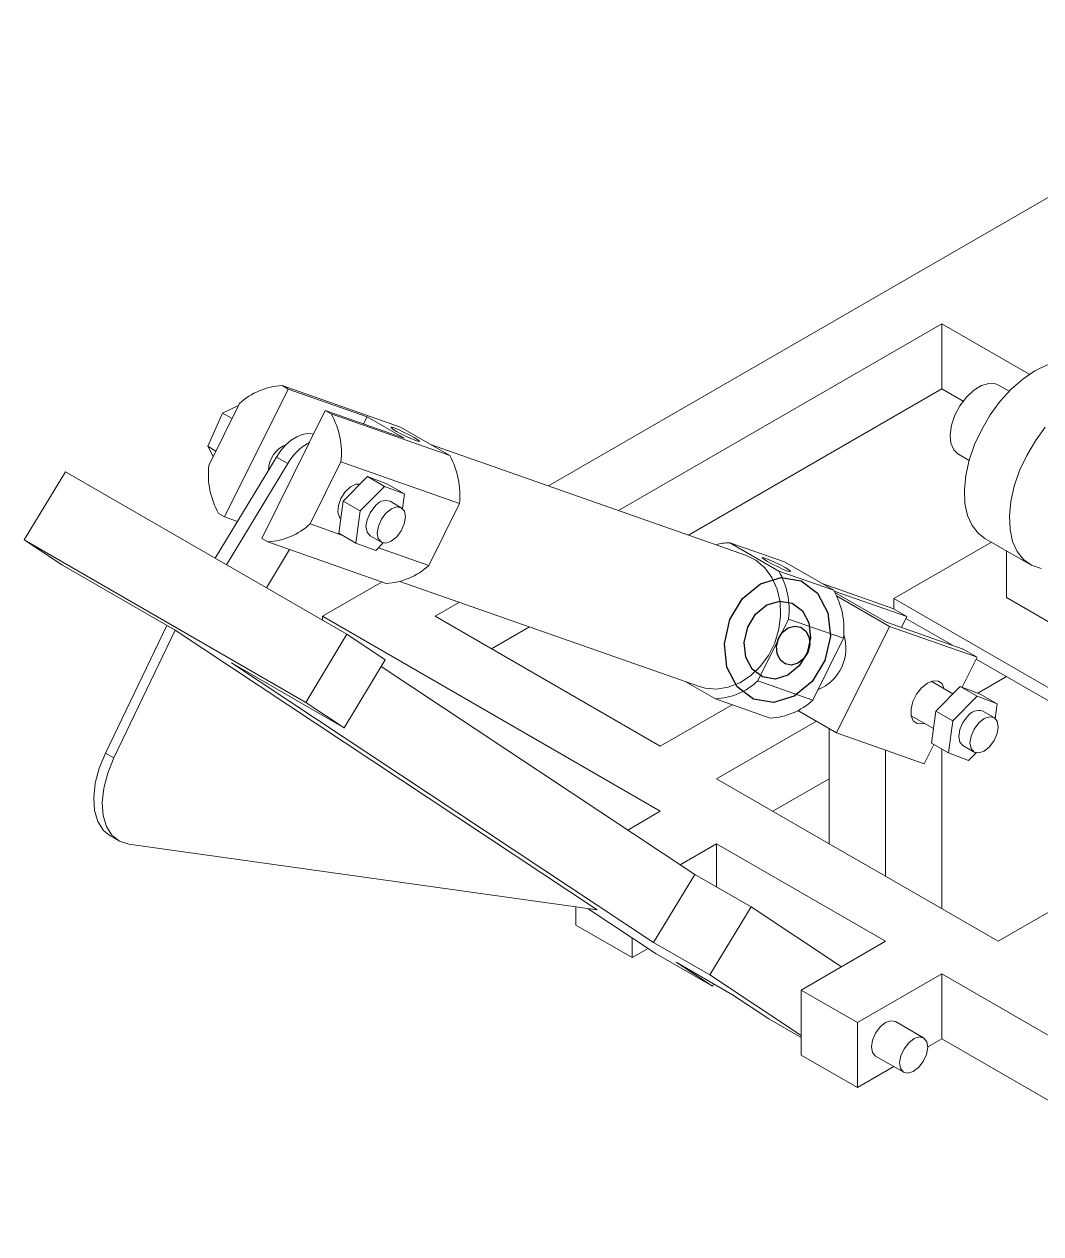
# Model space of a CAD drawing. Header units: millimetres. Extents: x 174 to 988, y 116 to 750.
# Drawn here: x 671.1 to 734.9, y 116.2 to 192.2 of the extents above; entities that cross this region are included whole.
import ezdxf

# ---------------------------------------------------------------- set-up
doc = ezdxf.new("R2010")
doc.units = ezdxf.units.MM

msp = doc.modelspace()

# ---------------------------------------------------------------- linework, layer by layer
at = {"color": 7, "linetype": 'Continuous', "lineweight": 15}
for p, q in [((703.985, 163.204), (754.21, 192.198)), ((708.383, 161.66), (728.683, 173.379)), ((728.683, 173.379), (734.175, 170.209)), ((728.683, 173.379), (728.683, 169.297)), ((687.261, 169.5), (687.636, 169.284)), ((694.701, 166.888), (687.261, 169.5)), ((732.906, 169.142), (732.233, 169.531)), ((683.648, 161.254), (687.636, 169.284)), ((687.636, 169.284), (692.596, 167.543)), ((712.781, 160.116), (728.683, 169.297)), ((728.683, 169.297), (730.019, 168.526)), ((682.661, 164.488), (684.592, 168.377)), ((683.528, 167.773), (684.53, 168.252)), ((685.982, 159.907), (689.969, 167.937)), ((689.969, 167.937), (690.343, 167.72)), ((694.929, 166.196), (689.969, 167.937)), ((682.592, 165.687), (683.528, 167.773)), ((683.528, 167.773), (684.122, 167.43)), ((697.783, 165.109), (690.343, 167.72)), ((692.372, 167.093), (692.596, 167.543)), ((692.596, 167.543), (694.929, 166.196)), ((694.701, 166.888), (697.783, 165.109)), ((682.592, 165.687), (683.109, 165.389)), ((682.935, 165.039), (682.592, 165.687)), ((716.365, 158.859), (696.586, 165.8)), ((686.913, 165.012), (683.065, 158.654)), ((687.62, 164.604), (686.913, 165.012)), ((729.726, 165.187), (730.399, 164.799)), ((687.62, 164.604), (683.773, 158.246)), ((690.956, 164.703), (689.025, 160.814)), ((698.396, 162.092), (690.956, 164.703)), ((673.655, 164.087), (671.068, 159.811)), ((691.333, 153.882), (673.655, 164.087)), ((692.621, 163.786), (691.091, 162.243)), ((692.621, 163.786), (693.682, 163.173)), ((693.881, 163.313), (692.621, 163.786)), ((693.682, 163.173), (692.152, 161.631)), ((694.942, 162.701), (693.682, 163.173)), ((693.881, 163.313), (694.942, 162.701)), ((694.818, 161.778), (694.942, 162.701)), ((691.091, 162.243), (690.821, 160.227)), ((691.091, 162.243), (692.152, 161.631)), ((694.744, 161.832), (694.037, 162.24)), ((698.396, 162.092), (696.465, 158.203)), ((683.648, 161.254), (683.274, 161.47)), ((683.648, 161.254), (684.465, 160.968)), ((692.152, 161.631), (691.882, 159.615)), ((691.014, 160.116), (689.025, 160.814)), ((688.745, 149.606), (671.068, 159.811)), ((671.068, 159.811), (673.477, 158.214)), ((686.356, 159.691), (685.982, 159.907)), ((693.796, 157.08), (686.356, 159.691)), ((690.821, 160.227), (691.882, 159.615)), ((691.882, 159.615), (693.142, 159.142)), ((692.787, 160.075), (693.494, 159.667)), ((693.142, 159.142), (693.616, 159.62)), ((715.368, 159.635), (718.45, 157.856)), ((718.813, 158.426), (715.368, 159.635)), ((731.801, 159.668), (725.676, 156.132)), ((731.39, 159.905), (734.219, 158.272)), ((687.731, 159.209), (686.274, 156.802)), ((696.465, 158.203), (693.309, 159.311)), ((732.747, 156.2), (732.747, 159.122)), ((680.548, 154.132), (673.477, 158.214)), ((718.813, 158.426), (721.895, 156.647)), ((721.895, 156.647), (718.45, 157.856)), ((689.792, 155.01), (693.536, 157.171)), ((694.654, 157.205), (713.467, 150.602)), ((721.174, 157.063), (725.603, 155.508)), ((726.487, 154.998), (721.922, 156.6)), ((721.969, 156.515), (725.201, 154.649)), ((696.863, 155.01), (698.393, 155.893)), ((725.396, 154.381), (722.079, 156.295)), ((725.676, 156.132), (750.425, 141.845)), ((725.676, 156.132), (725.676, 155.466)), ((735.576, 154.567), (732.747, 156.2)), ((689.792, 155.01), (711.006, 142.764)), ((689.792, 155.01), (689.792, 154.771)), ((696.863, 155.01), (711.006, 146.846)), ((725.603, 155.508), (726.487, 154.998)), ((726.149, 154.317), (726.487, 154.998)), ((676.166, 146.42), (680.018, 154.438)), ((680.018, 154.438), (680.548, 154.132)), ((700.4, 152.969), (702.791, 154.349)), ((719.063, 154.838), (717.132, 150.949)), ((722.508, 153.629), (719.063, 154.838)), ((722.073, 147.69), (725.396, 154.381)), ((725.201, 154.649), (730.023, 152.957)), ((730.907, 152.447), (725.396, 154.381)), ((726.429, 154.881), (729.356, 153.191)), ((676.696, 146.114), (680.548, 154.132)), ((707.053, 136.567), (680.548, 154.132)), ((691.333, 153.882), (688.745, 149.606)), ((691.333, 153.882), (693.742, 152.285)), ((722.508, 153.629), (720.577, 149.74)), ((729.212, 153.274), (729.176, 153.254)), ((730.023, 152.957), (730.907, 152.447)), ((691.155, 148.009), (684.084, 152.091)), ((710.588, 134.526), (684.084, 152.091)), ((693.742, 152.285), (691.155, 148.009)), ((729.967, 150.555), (730.907, 152.447)), ((730.849, 152.329), (750.425, 141.028)), ((713.176, 138.802), (693.481, 151.854)), ((732.748, 151.233), (730.941, 150.19)), ((714.463, 149.826), (712.578, 150.914)), ((720.577, 149.74), (717.132, 150.949)), ((729.378, 150.141), (728.01, 150.93)), ((729.837, 150.604), (728.308, 149.061)), ((729.837, 150.604), (730.898, 149.991)), ((731.097, 150.131), (729.837, 150.604)), ((717.908, 148.617), (714.463, 149.826)), ((730.898, 149.991), (729.368, 148.449)), ((732.158, 149.519), (730.898, 149.991)), ((731.097, 150.131), (732.158, 149.519)), ((688.745, 149.606), (691.155, 148.009)), ((715.523, 149.454), (711.006, 146.846)), ((722.073, 147.69), (719.645, 149.091)), ((728.308, 149.061), (728.037, 147.045)), ((728.308, 149.061), (729.368, 148.449)), ((731.96, 148.65), (731.253, 149.058)), ((732.034, 148.596), (732.158, 149.519)), ((720.805, 148.421), (714.541, 144.805)), ((726.76, 148.765), (728.16, 147.957)), ((729.368, 148.449), (729.098, 146.433)), ((721.612, 140.723), (721.612, 147.956)), ((727.584, 145.755), (722.073, 147.69)), ((727.584, 145.755), (728.183, 146.961)), ((728.037, 147.045), (729.098, 146.433)), ((728.683, 136.641), (728.683, 146.672)), ((730.003, 146.893), (730.71, 146.485)), ((676.166, 146.42), (676.696, 146.114)), ((725.148, 138.682), (725.148, 146.611)), ((729.098, 146.433), (730.358, 145.96)), ((730.358, 145.96), (730.832, 146.438)), ((714.541, 144.805), (721.612, 140.723)), ((721.612, 144.805), (718.077, 142.764)), ((746.889, 143.069), (732.219, 134.6)), ((711.006, 142.764), (708.97, 141.589)), ((676.47, 141.222), (677, 140.916)), ((707.053, 136.567), (677.634, 140.701)), ((714.541, 140.723), (712.262, 139.407)), ((714.541, 140.723), (725.148, 134.6)), ((714.541, 140.723), (714.541, 138.014)), ((721.612, 140.723), (725.148, 138.682)), ((713.176, 138.802), (710.588, 134.526)), ((713.176, 138.802), (716.711, 136.761)), ((725.148, 138.682), (732.219, 134.6)), ((705.702, 136.757), (705.702, 135.62)), ((716.711, 136.761), (714.124, 132.485)), ((722.382, 133.003), (716.711, 136.761)), ((710.746, 133.818), (706.474, 136.648)), ((709.238, 133.579), (705.702, 135.62)), ((709.238, 134.817), (709.238, 133.579)), ((710.588, 134.526), (714.124, 132.485)), ((725.148, 134.6), (719.844, 131.539)), ((710.236, 134.155), (709.238, 133.579)), ((714.281, 131.777), (710.746, 133.818)), ((715.541, 131.244), (712.006, 133.285)), ((714.281, 131.777), (712.006, 133.285)), ((719.844, 128.694), (714.124, 132.485)), ((728.683, 132.559), (723.38, 129.498)), ((728.683, 132.559), (749.896, 120.313)), ((728.683, 132.559), (728.683, 128.476)), ((714.368, 131.921), (714.281, 131.777)), ((719.844, 131.539), (723.38, 129.498)), ((719.844, 131.539), (719.844, 127.456)), ((717.817, 129.736), (715.541, 131.244)), ((717.817, 129.736), (719.844, 128.565)), ((723.38, 129.498), (723.38, 125.415)), ((727.54, 128.539), (725.773, 129.559)), ((728.683, 128.476), (727.799, 127.966)), ((728.683, 128.476), (749.896, 116.23)), ((719.844, 127.456), (723.38, 125.415)), ((724.523, 127.394), (726.291, 126.374)), ((725.666, 126.734), (723.38, 125.415))]:
    msp.add_line(p, q, dxfattribs=at)
at = {"color": 7, "linetype": 'Continuous', "lineweight": 15, "flags": 128}
for points in [[(731.39, 159.905), (730.99, 160.205), (730.588, 160.709), (730.301, 161.347), (730.136, 162.101), (730.098, 162.947), (730.189, 163.863), (730.405, 164.821), (730.74, 165.793), (731.186, 166.752), (731.727, 167.669), (732.35, 168.517), (733.036, 169.273), (733.765, 169.914), (734.515, 170.421), (735.265, 170.78), (735.994, 170.981), (736.68, 171.017), (737.303, 170.887), (737.64, 170.731)], [(729.726, 165.187), (729.719, 165.191), (729.429, 165.47), (729.254, 165.889), (729.208, 166.417), (729.292, 167.014), (729.502, 167.638), (729.821, 168.24), (730.226, 168.778), (730.687, 169.21), (731.17, 169.505), (731.639, 169.64), (732.058, 169.607), (732.233, 169.531)], [(686.913, 165.012), (687.188, 165.414), (687.499, 165.77), (687.834, 166.066), (688.18, 166.29), (688.524, 166.435), (688.852, 166.495), (689.151, 166.467), (689.228, 166.444)], [(695.709, 166.026), (695.867, 165.983), (695.892, 166.009), (695.782, 166.099), (695.553, 166.241), (695.241, 166.412), (694.892, 166.586), (694.56, 166.737), (694.295, 166.842), (694.138, 166.885), (694.113, 166.859), (694.223, 166.769), (694.451, 166.627), (694.764, 166.457), (695.113, 166.282), (695.445, 166.131), (695.709, 166.026)], [(734.914, 158.019), (734.322, 158.216), (733.818, 158.572), (733.417, 159.076), (733.13, 159.714), (732.965, 160.468), (732.927, 161.315), (733.017, 162.23), (733.233, 163.188), (733.569, 164.16), (734.014, 165.119), (734.556, 166.036), (735.179, 166.885)], [(692.147, 163.308), (691.892, 163.301), (691.548, 163.138), (691.219, 162.828), (690.955, 162.42), (690.796, 161.975), (690.765, 161.561), (690.869, 161.24), (690.945, 161.15)], [(693.074, 161.906), (692.787, 161.52), (692.596, 161.078), (692.528, 160.648), (692.595, 160.296), (692.786, 160.075), (692.787, 160.075)], [(694.456, 160.001), (694.743, 160.388), (694.935, 160.829), (695.003, 161.259), (694.936, 161.611), (694.744, 161.832), (694.458, 161.888), (694.12, 161.771), (693.781, 161.498), (693.494, 161.111), (693.303, 160.67), (693.235, 160.24), (693.302, 159.888), (693.493, 159.667), (693.78, 159.611), (694.118, 159.728), (694.456, 160.001)], [(716.365, 158.859), (717.008, 158.538), (717.568, 158.061), (718.018, 157.448), (718.342, 156.724), (718.526, 155.918), (718.561, 155.063), (718.448, 154.195), (718.19, 153.349), (717.797, 152.559), (717.287, 151.858), (716.68, 151.275), (716.001, 150.833), (715.277, 150.551), (714.538, 150.44), (713.815, 150.504), (713.467, 150.602)], [(718.838, 158.068), (718.526, 158.239), (718.177, 158.414), (717.845, 158.565), (717.58, 158.67), (717.423, 158.713), (717.397, 158.687), (717.507, 158.597), (717.736, 158.455), (718.049, 158.284), (718.397, 158.11), (718.73, 157.959), (718.994, 157.853), (719.151, 157.811), (719.177, 157.836), (719.067, 157.927), (718.838, 158.068)], [(727.589, 148.287), (727.458, 148.252), (727.135, 148.27), (726.892, 148.45), (726.759, 148.77), (726.751, 149.191), (726.87, 149.662), (727.101, 150.127), (727.416, 150.529), (727.777, 150.82), (728.141, 150.965), (728.464, 150.947), (728.464, 150.947)], [(728.464, 150.947), (728.707, 150.767), (728.839, 150.452)], [(730.29, 148.724), (730.003, 148.338), (729.812, 147.896), (729.744, 147.466), (729.811, 147.114), (730.002, 146.894), (730.003, 146.893)], [(731.672, 146.819), (731.959, 147.206), (732.151, 147.647), (732.219, 148.077), (732.152, 148.429), (731.96, 148.65), (731.674, 148.706), (731.336, 148.589), (730.997, 148.316), (730.71, 147.929), (730.519, 147.488), (730.451, 147.058), (730.518, 146.706), (730.709, 146.485), (730.996, 146.429), (731.334, 146.546), (731.672, 146.819)], [(676.47, 141.222), (676.046, 141.569), (675.698, 142.117), (675.491, 142.814), (675.436, 143.63), (675.533, 144.529), (675.78, 145.473), (676.166, 146.42)], [(677.634, 140.701), (677.052, 140.887), (676.577, 141.263), (676.228, 141.811), (676.022, 142.508), (675.966, 143.324), (676.064, 144.223), (676.311, 145.167), (676.696, 146.114)], [(725.773, 129.559), (725.486, 129.615), (725.148, 129.497), (724.809, 129.224), (724.523, 128.838), (724.331, 128.396), (724.264, 127.966), (724.331, 127.615), (724.523, 127.394), (724.523, 127.394)], [(726.269, 126.387), (726.087, 126.621), (726.032, 126.983), (726.111, 127.416), (726.313, 127.855), (726.607, 128.234), (726.947, 128.494), (727.283, 128.597), (727.562, 128.525), (727.744, 128.291), (727.799, 127.93), (727.72, 127.496), (727.518, 127.057), (727.224, 126.678), (726.884, 126.418), (726.548, 126.316), (726.269, 126.387)]]:
    msp.add_lwpolyline(points, dxfattribs=at)
at = {"color": 7, "linetype": 'Continuous', "flags": 128}
for points in [[(716.174, 156.126), (717.305, 157.051), (718.597, 157.439), (719.853, 157.23), (720.882, 156.457), (721.527, 155.237), (721.69, 153.755), (721.346, 152.238), (720.547, 150.917), (719.416, 149.992), (718.123, 149.604), (716.867, 149.813), (715.839, 150.586), (715.194, 151.807), (715.031, 153.288), (715.375, 154.805), (716.174, 156.126)], [(716.994, 155.15), (717.701, 155.728), (718.508, 155.97), (719.293, 155.84), (719.936, 155.356), (720.339, 154.593), (720.441, 153.668), (720.226, 152.72), (719.727, 151.894), (719.02, 151.315), (718.212, 151.073), (717.427, 151.204), (716.784, 151.687), (716.381, 152.45), (716.279, 153.376), (716.494, 154.324), (716.994, 155.15)], [(720.345, 153.681), (720.385, 153.215), (720.267, 152.743), (720.008, 152.336), (719.65, 152.058), (719.245, 151.949), (718.855, 152.028), (718.541, 152.281), (718.349, 152.67), (718.309, 153.136), (718.427, 153.608), (718.686, 154.014), (719.045, 154.293), (719.45, 154.401), (719.839, 154.323), (720.153, 154.07), (720.345, 153.681)]]:
    msp.add_lwpolyline(points, dxfattribs=at)
at = {"color": 7, "linetype": 'Continuous', "lineweight": 15}
for centre, radius, start, end in [((687.472, 165.266), 4.239, 92.85015, 132.79154), ((685.926, 165.252), 5.06, 353.76492, 29.1941), ((688.2, 164.148), 1.789, 111.62007, 178.84109), ((690.556, 162.952), 3.369, 118.08435, 150.62843), ((693.367, 162.641), 5.06, 353.76428, 29.1956), ((687.691, 163.938), 5.06, 173.76622, 209.19375), ((693.779, 161.429), 0.851, 72.37281, 145.91083), ((686.145, 163.925), 4.239, 272.84986, 312.79127), ((715.474, 155.924), 3.712, 91.62731, 105.0361), ((693.586, 161.313), 4.239, 272.84961, 312.79152), ((714.033, 155.388), 5.06, 353.7649, 29.19417), ((717.478, 154.179), 5.06, 353.76627, 29.19361), ((719.846, 153.01), 2.816, 292.0758, 17.94944), ((714.253, 154.06), 4.239, 272.85011, 312.79124), ((717.697, 152.851), 4.239, 272.85026, 312.79121), ((730.995, 148.247), 0.851, 72.37292, 145.91059)]:
    msp.add_arc(centre, radius, start, end, dxfattribs=at)

doc.saveas('drawing.dxf')
